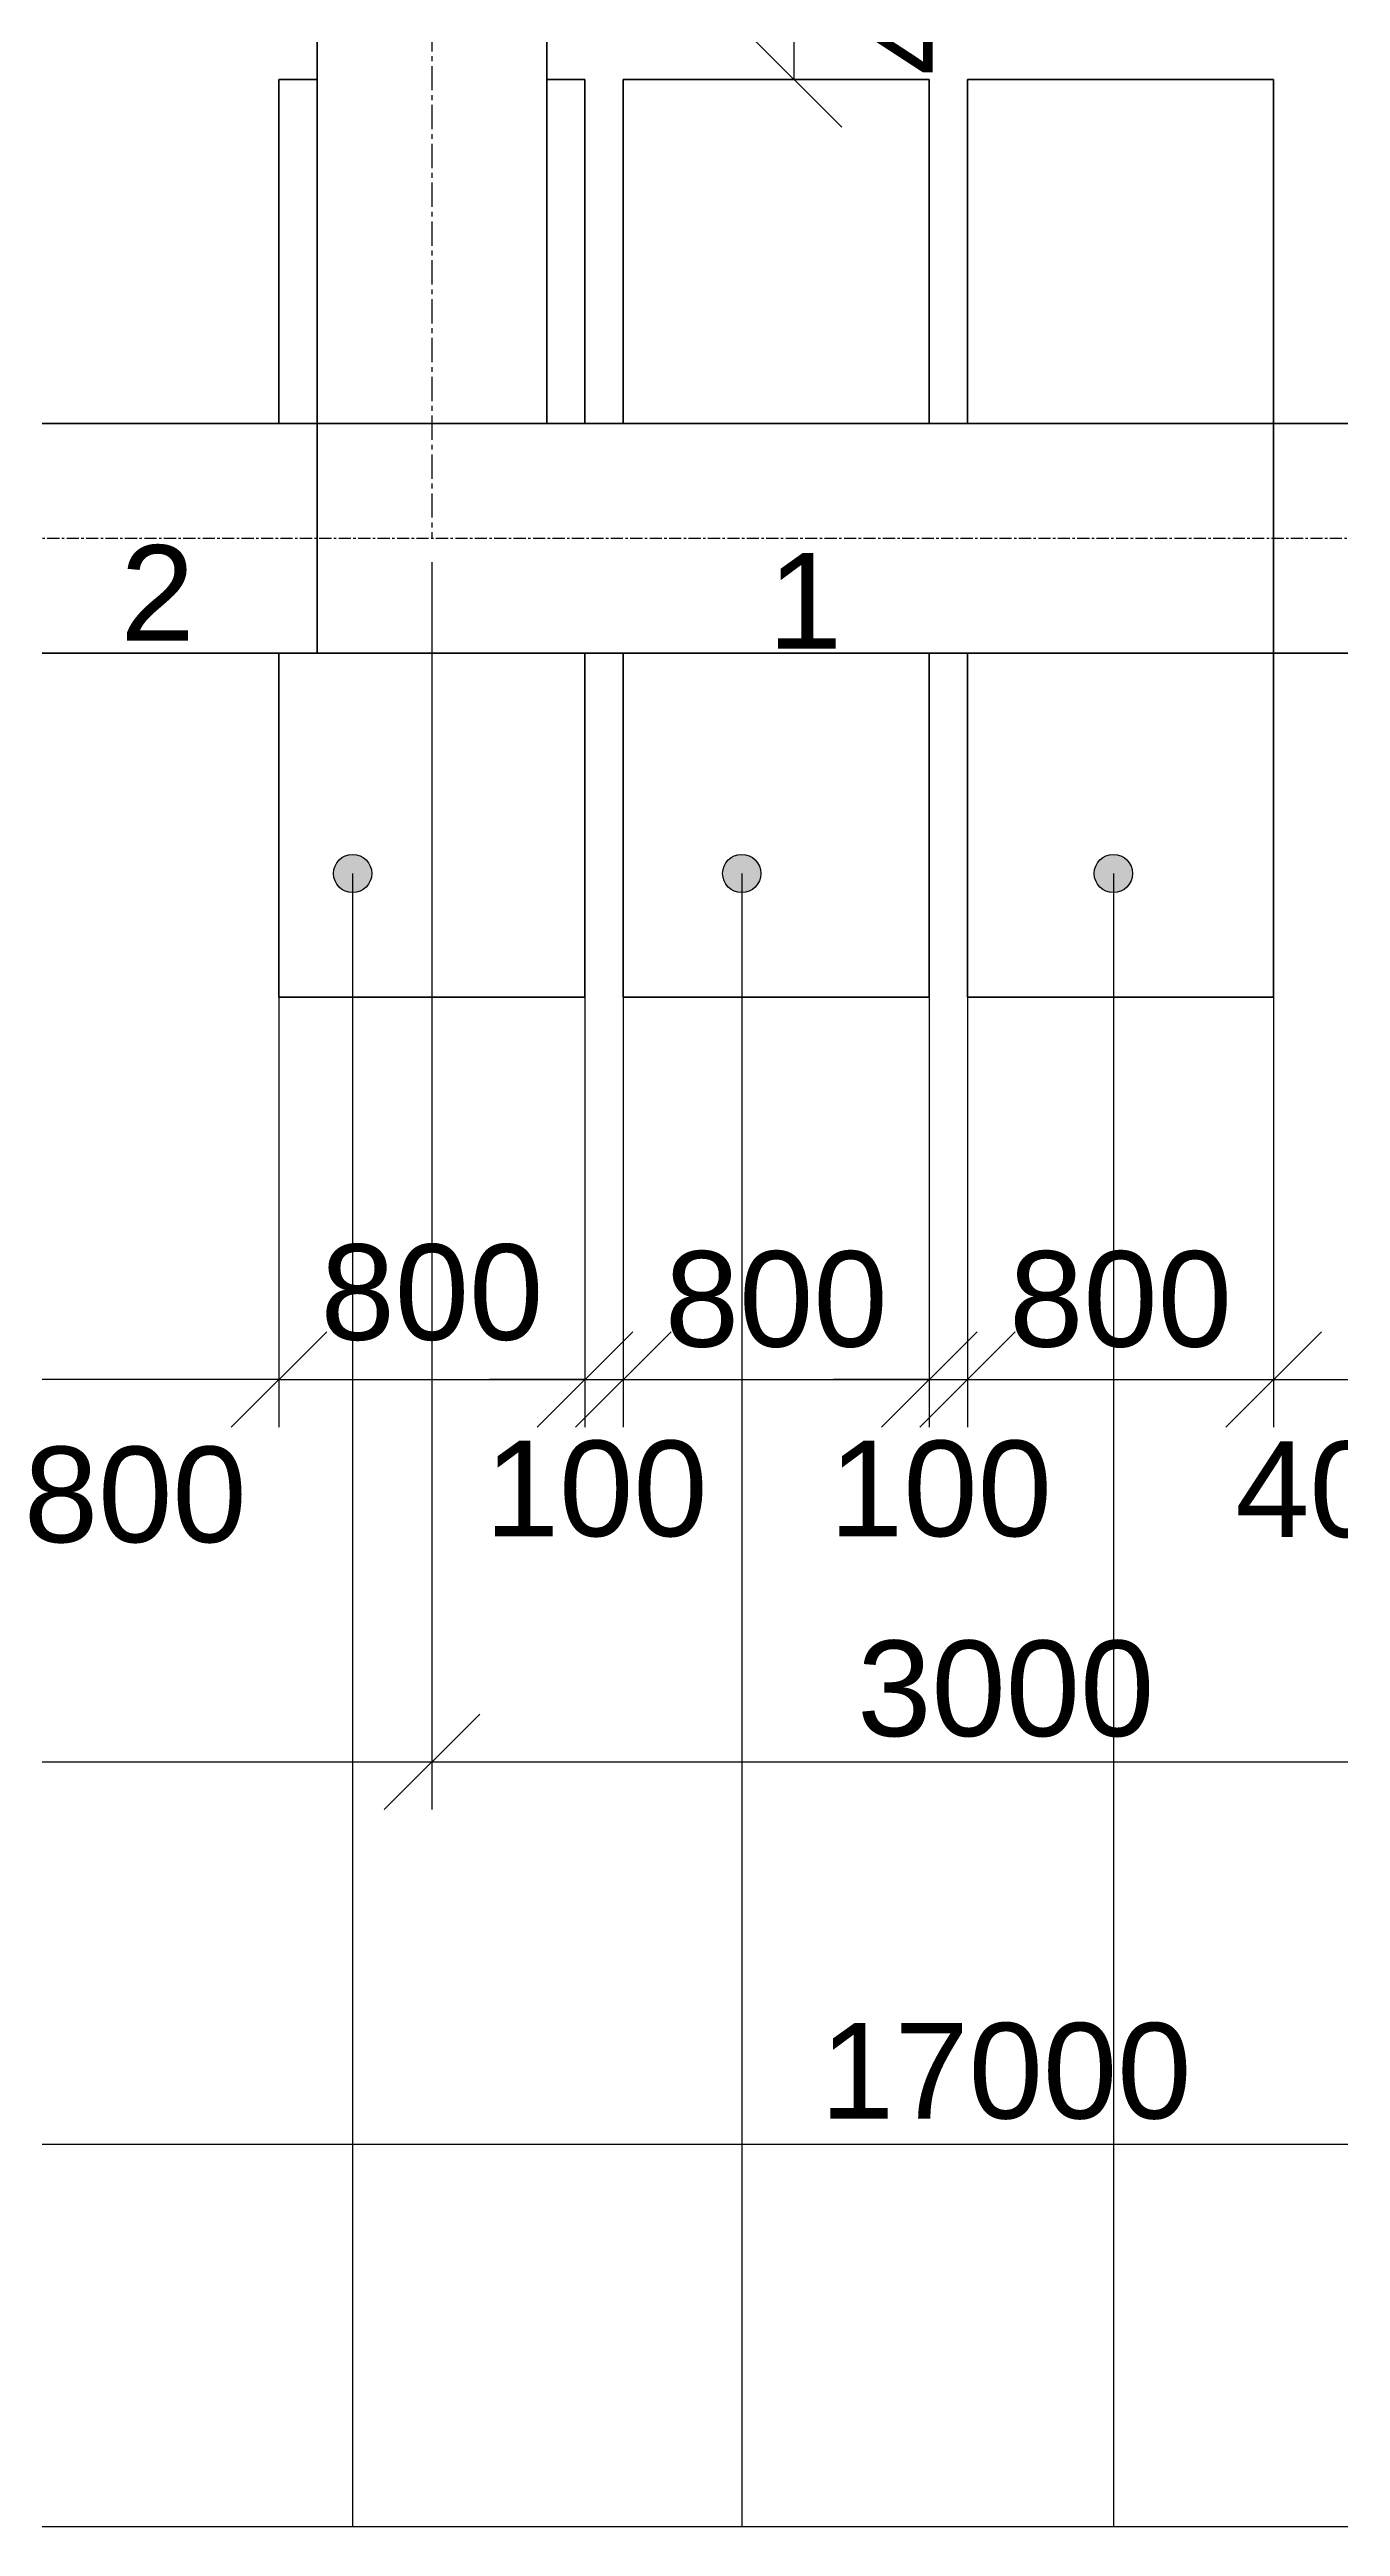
# Model space of a CAD drawing. Header units: millimetres. Extents: x -229914 to 856942, y -268655 to 87212.
# Drawn here: x 343350 to 346724, y -150110 to -143632 of the extents above; entities that cross this region are included whole.
import ezdxf

# ---------------------------------------------------------------- set-up
doc = ezdxf.new("R2010")
doc.units = ezdxf.units.MM
for name, pattern in [('DASHDOT_axis', [24, 20, -1.5, 1, -1.5]), ('осевая', [50.8, 31.75, -6.35, 6.35, -6.35]), ('осеваяX2', [101.6, 63.5, -12.7, 12.7, -12.7])]:
    doc.linetypes.add(name, pattern=pattern)
doc.layers.add('каменные и деревянные эл', color=7, linetype='Continuous', lineweight=60)
doc.layers.add('Ось', color=7, linetype='DASHDOT_axis', lineweight=25)
doc.styles.get("Standard").update_dxf_attribs({"font": 'arial.ttf'})
doc.styles.add('Аннотативный', font='arial.ttf')
doc.dimstyles.new('Копия Аннотативный', dxfattribs={"dimscale": 0, "dimtxt": 2.5, "dimasz": 2.5, "dimexe": 1.25, "dimexo": 0.625, "dimtad": 1, "dimtxsty": 'Аннотативный', "dimblk": 'OBLIQUE', "dimcen": 2.5, "dimadec": 0, "dimazin": 0, "dimtfac": 1, "dimtmove": 0, "dimatfit": 3, "dimldrblk": 'OBLIQUE', "dimfxl": 1, "dimarcsym": 0})

# ---------------------------------------------------------------- blocks, each defined once
blk = doc.blocks.new('_Oblique')
at = {"color": 0, "linetype": 'ByBlock', "lineweight": -2}
blk.add_line((-0.5, -0.5), (0.5, 0.5), dxfattribs=at)
blk = doc.blocks.new('*D205')
at = {"color": 0, "lineweight": -2, "transparency": 16777216}
for p, q in [((343149.5, -145982.7), (343149.5, -147235.3)), ((343949.5, -145984.8), (343949.5, -147235.3)), ((343949.5, -147110.3), (343149.5, -147110.3))]:
    blk.add_line(p, q, dxfattribs=at)
at = {"layer": 'Defpoints', "color": 0, "transparency": 16777216}
for p in [(343149.5, -145920.2), (343949.5, -145922.3), (343149.5, -147110.3)]:
    blk.add_point(p, dxfattribs=at)
at = {"color": 0, "lineweight": -2, "transparency": 16777216, "xscale": 250, "yscale": 250, "zscale": 250, "rotation": 180}
blk.add_blockref('_Oblique', (343149.5, -147110.3), dxfattribs=at)
at = {"color": 0, "lineweight": -2, "transparency": 16777216, "xscale": 250, "yscale": 250, "zscale": 250}
blk.add_blockref('_Oblique', (343949.5, -147110.3), dxfattribs=at)
at = {"color": 0, "transparency": 16777216, "insert": (343574, -147412.8), "char_height": 250, "attachment_point": 5, "style": 'Аннотативный'}
blk.add_mtext('800', dxfattribs=at)
blk = doc.blocks.new('*D210')
at = {"color": 0, "lineweight": -2, "transparency": 16777216}
for p, q in [((343949.5, -146172.8), (343949.5, -147235.3)), ((344749.5, -146172.8), (344749.5, -147235.3)), ((343949.5, -147110.3), (344749.5, -147110.3))]:
    blk.add_line(p, q, dxfattribs=at)
at = {"layer": 'Defpoints', "color": 0, "transparency": 16777216}
for p in [(343949.5, -146110.3), (344749.5, -146110.3), (344749.5, -147110.3)]:
    blk.add_point(p, dxfattribs=at)
at = {"color": 0, "lineweight": -2, "transparency": 16777216, "xscale": 250, "yscale": 250, "zscale": 250, "rotation": 180}
blk.add_blockref('_Oblique', (343949.5, -147110.3), dxfattribs=at)
at = {"color": 0, "lineweight": -2, "transparency": 16777216, "xscale": 250, "yscale": 250, "zscale": 250}
blk.add_blockref('_Oblique', (344749.5, -147110.3), dxfattribs=at)
at = {"color": 0, "transparency": 16777216, "insert": (344349.5, -146883.5), "char_height": 250, "attachment_point": 5, "style": 'Аннотативный'}
blk.add_mtext('800', dxfattribs=at)
blk = doc.blocks.new('*D211')
at = {"color": 0, "lineweight": -2, "transparency": 16777216}
for p, q in [((344749.5, -145739.6), (344749.5, -147235.3)), ((344849.5, -145722.8), (344849.5, -147235.3)), ((344749.5, -147110.3), (344499.5, -147110.3)), ((344749.5, -147110.3), (344849.5, -147110.3)), ((344849.5, -147110.3), (345099.5, -147110.3))]:
    blk.add_line(p, q, dxfattribs=at)
at = {"layer": 'Defpoints', "color": 0, "transparency": 16777216}
for p in [(344749.5, -145677.1), (344849.5, -145660.3), (344849.5, -147110.3)]:
    blk.add_point(p, dxfattribs=at)
at = {"color": 0, "lineweight": -2, "transparency": 16777216, "xscale": 250, "yscale": 250, "zscale": 250}
blk.add_blockref('_Oblique', (344749.5, -147110.3), dxfattribs=at)
at = {"color": 0, "lineweight": -2, "transparency": 16777216, "xscale": 250, "yscale": 250, "zscale": 250, "rotation": 180}
blk.add_blockref('_Oblique', (344849.5, -147110.3), dxfattribs=at)
at = {"color": 0, "transparency": 16777216, "insert": (344778.9, -147397.1), "char_height": 250, "attachment_point": 5, "style": 'Аннотативный'}
blk.add_mtext('100', dxfattribs=at)
blk = doc.blocks.new('*D192')
at = {"color": 0, "lineweight": -2, "transparency": 16777216}
for p, q in [((344849.5, -146172.8), (344849.5, -147235.3)), ((345649.5, -146172.8), (345649.5, -147235.3)), ((344849.5, -147110.3), (345649.5, -147110.3))]:
    blk.add_line(p, q, dxfattribs=at)
at = {"layer": 'Defpoints', "color": 0, "transparency": 16777216}
for p in [(344849.5, -146110.3), (345649.5, -146110.3), (345649.5, -147110.3)]:
    blk.add_point(p, dxfattribs=at)
at = {"color": 0, "lineweight": -2, "transparency": 16777216, "xscale": 250, "yscale": 250, "zscale": 250, "rotation": 180}
blk.add_blockref('_Oblique', (344849.5, -147110.3), dxfattribs=at)
at = {"color": 0, "lineweight": -2, "transparency": 16777216, "xscale": 250, "yscale": 250, "zscale": 250}
blk.add_blockref('_Oblique', (345649.5, -147110.3), dxfattribs=at)
at = {"color": 0, "transparency": 16777216, "insert": (345249.5, -146901.4), "char_height": 250, "attachment_point": 5, "style": 'Аннотативный'}
blk.add_mtext('800', dxfattribs=at)
blk = doc.blocks.new('*D193')
at = {"color": 0, "lineweight": -2, "transparency": 16777216}
for p, q in [((345649.5, -145739.6), (345649.5, -147235.3)), ((345749.5, -145722.8), (345749.5, -147235.3)), ((345649.5, -147110.3), (345399.5, -147110.3)), ((345649.5, -147110.3), (345749.5, -147110.3)), ((345749.5, -147110.3), (345999.5, -147110.3))]:
    blk.add_line(p, q, dxfattribs=at)
at = {"layer": 'Defpoints', "color": 0, "transparency": 16777216}
for p in [(345649.5, -145677.1), (345749.5, -145660.3), (345749.5, -147110.3)]:
    blk.add_point(p, dxfattribs=at)
at = {"color": 0, "lineweight": -2, "transparency": 16777216, "xscale": 250, "yscale": 250, "zscale": 250}
blk.add_blockref('_Oblique', (345649.5, -147110.3), dxfattribs=at)
at = {"color": 0, "lineweight": -2, "transparency": 16777216, "xscale": 250, "yscale": 250, "zscale": 250, "rotation": 180}
blk.add_blockref('_Oblique', (345749.5, -147110.3), dxfattribs=at)
at = {"color": 0, "transparency": 16777216, "insert": (345678.9, -147397.1), "char_height": 250, "attachment_point": 5, "style": 'Аннотативный'}
blk.add_mtext('100', dxfattribs=at)
blk = doc.blocks.new('*D194')
at = {"color": 0, "lineweight": -2, "transparency": 16777216}
for p, q in [((346549.5, -145943), (346549.5, -147235.3)), ((345749.5, -146172.8), (345749.5, -147235.3)), ((345749.5, -147110.3), (346549.5, -147110.3))]:
    blk.add_line(p, q, dxfattribs=at)
at = {"layer": 'Defpoints', "color": 0, "transparency": 16777216}
for p in [(346549.5, -145880.5), (345749.5, -146110.3), (346549.5, -147110.3)]:
    blk.add_point(p, dxfattribs=at)
at = {"color": 0, "lineweight": -2, "transparency": 16777216, "xscale": 250, "yscale": 250, "zscale": 250, "rotation": 180}
blk.add_blockref('_Oblique', (345749.5, -147110.3), dxfattribs=at)
at = {"color": 0, "lineweight": -2, "transparency": 16777216, "xscale": 250, "yscale": 250, "zscale": 250}
blk.add_blockref('_Oblique', (346549.5, -147110.3), dxfattribs=at)
at = {"color": 0, "transparency": 16777216, "insert": (346149.5, -146901.4), "char_height": 250, "attachment_point": 5, "style": 'Аннотативный'}
blk.add_mtext('800', dxfattribs=at)
blk = doc.blocks.new('*D208')
at = {"color": 0, "lineweight": -2, "transparency": 16777216}
for p, q in [((346949.5, -145857.8), (346949.5, -147235.3)), ((346549.5, -145943), (346549.5, -147235.3)), ((346549.5, -147110.3), (346949.5, -147110.3))]:
    blk.add_line(p, q, dxfattribs=at)
at = {"layer": 'Defpoints', "color": 0, "transparency": 16777216}
for p in [(346949.5, -145795.3), (346549.5, -145880.5), (346949.5, -147110.3)]:
    blk.add_point(p, dxfattribs=at)
at = {"color": 0, "lineweight": -2, "transparency": 16777216, "xscale": 250, "yscale": 250, "zscale": 250, "rotation": 180}
blk.add_blockref('_Oblique', (346549.5, -147110.3), dxfattribs=at)
at = {"color": 0, "lineweight": -2, "transparency": 16777216, "xscale": 250, "yscale": 250, "zscale": 250}
blk.add_blockref('_Oblique', (346949.5, -147110.3), dxfattribs=at)
at = {"color": 0, "transparency": 16777216, "insert": (346740.4, -147399.2), "char_height": 250, "attachment_point": 5, "style": 'Аннотативный'}
blk.add_mtext('400', dxfattribs=at)
blk = doc.blocks.new('*D233')
at = {"color": 0, "lineweight": -2, "transparency": 16777216}
for p, q in [((343149.5, -145982.7), (343149.5, -147235.3)), ((343949.5, -145984.8), (343949.5, -147235.3)), ((343949.5, -147110.3), (343149.5, -147110.3))]:
    blk.add_line(p, q, dxfattribs=at)
at = {"layer": 'Defpoints', "color": 0, "transparency": 16777216}
for p in [(343149.5, -145920.2), (343949.5, -145922.3), (343149.5, -147110.3)]:
    blk.add_point(p, dxfattribs=at)
at = {"color": 0, "lineweight": -2, "transparency": 16777216, "xscale": 250, "yscale": 250, "zscale": 250, "rotation": 180}
blk.add_blockref('_Oblique', (343149.5, -147110.3), dxfattribs=at)
at = {"color": 0, "lineweight": -2, "transparency": 16777216, "xscale": 250, "yscale": 250, "zscale": 250}
blk.add_blockref('_Oblique', (343949.5, -147110.3), dxfattribs=at)
at = {"color": 0, "transparency": 16777216, "insert": (343574, -147412.8), "char_height": 250, "attachment_point": 5, "style": 'Аннотативный'}
blk.add_mtext('800', dxfattribs=at)
blk = doc.blocks.new('*D234')
at = {"color": 0, "lineweight": -2, "transparency": 16777216}
for p, q in [((343949.5, -146172.8), (343949.5, -147235.3)), ((344749.5, -146172.8), (344749.5, -147235.3)), ((343949.5, -147110.3), (344749.5, -147110.3))]:
    blk.add_line(p, q, dxfattribs=at)
at = {"layer": 'Defpoints', "color": 0, "transparency": 16777216}
for p in [(343949.5, -146110.3), (344749.5, -146110.3), (344749.5, -147110.3)]:
    blk.add_point(p, dxfattribs=at)
at = {"color": 0, "lineweight": -2, "transparency": 16777216, "xscale": 250, "yscale": 250, "zscale": 250, "rotation": 180}
blk.add_blockref('_Oblique', (343949.5, -147110.3), dxfattribs=at)
at = {"color": 0, "lineweight": -2, "transparency": 16777216, "xscale": 250, "yscale": 250, "zscale": 250}
blk.add_blockref('_Oblique', (344749.5, -147110.3), dxfattribs=at)
at = {"color": 0, "transparency": 16777216, "insert": (344349.5, -146883.5), "char_height": 250, "attachment_point": 5, "style": 'Аннотативный'}
blk.add_mtext('800', dxfattribs=at)
blk = doc.blocks.new('*D235')
at = {"color": 0, "lineweight": -2, "transparency": 16777216}
for p, q in [((344749.5, -145739.6), (344749.5, -147235.3)), ((344849.5, -145722.8), (344849.5, -147235.3)), ((344749.5, -147110.3), (344499.5, -147110.3)), ((344749.5, -147110.3), (344849.5, -147110.3)), ((344849.5, -147110.3), (345099.5, -147110.3))]:
    blk.add_line(p, q, dxfattribs=at)
at = {"layer": 'Defpoints', "color": 0, "transparency": 16777216}
for p in [(344749.5, -145677.1), (344849.5, -145660.3), (344849.5, -147110.3)]:
    blk.add_point(p, dxfattribs=at)
at = {"color": 0, "lineweight": -2, "transparency": 16777216, "xscale": 250, "yscale": 250, "zscale": 250}
blk.add_blockref('_Oblique', (344749.5, -147110.3), dxfattribs=at)
at = {"color": 0, "lineweight": -2, "transparency": 16777216, "xscale": 250, "yscale": 250, "zscale": 250, "rotation": 180}
blk.add_blockref('_Oblique', (344849.5, -147110.3), dxfattribs=at)
at = {"color": 0, "transparency": 16777216, "insert": (344778.9, -147397.1), "char_height": 250, "attachment_point": 5, "style": 'Аннотативный'}
blk.add_mtext('100', dxfattribs=at)
blk = doc.blocks.new('*D236')
at = {"color": 0, "lineweight": -2, "transparency": 16777216}
for p, q in [((344849.5, -146172.8), (344849.5, -147235.3)), ((345649.5, -146172.8), (345649.5, -147235.3)), ((344849.5, -147110.3), (345649.5, -147110.3))]:
    blk.add_line(p, q, dxfattribs=at)
at = {"layer": 'Defpoints', "color": 0, "transparency": 16777216}
for p in [(344849.5, -146110.3), (345649.5, -146110.3), (345649.5, -147110.3)]:
    blk.add_point(p, dxfattribs=at)
at = {"color": 0, "lineweight": -2, "transparency": 16777216, "xscale": 250, "yscale": 250, "zscale": 250, "rotation": 180}
blk.add_blockref('_Oblique', (344849.5, -147110.3), dxfattribs=at)
at = {"color": 0, "lineweight": -2, "transparency": 16777216, "xscale": 250, "yscale": 250, "zscale": 250}
blk.add_blockref('_Oblique', (345649.5, -147110.3), dxfattribs=at)
at = {"color": 0, "transparency": 16777216, "insert": (345249.5, -146901.4), "char_height": 250, "attachment_point": 5, "style": 'Аннотативный'}
blk.add_mtext('800', dxfattribs=at)
blk = doc.blocks.new('*D237')
at = {"color": 0, "lineweight": -2, "transparency": 16777216}
for p, q in [((345649.5, -145739.6), (345649.5, -147235.3)), ((345749.5, -145722.8), (345749.5, -147235.3)), ((345649.5, -147110.3), (345399.5, -147110.3)), ((345649.5, -147110.3), (345749.5, -147110.3)), ((345749.5, -147110.3), (345999.5, -147110.3))]:
    blk.add_line(p, q, dxfattribs=at)
at = {"layer": 'Defpoints', "color": 0, "transparency": 16777216}
for p in [(345649.5, -145677.1), (345749.5, -145660.3), (345749.5, -147110.3)]:
    blk.add_point(p, dxfattribs=at)
at = {"color": 0, "lineweight": -2, "transparency": 16777216, "xscale": 250, "yscale": 250, "zscale": 250}
blk.add_blockref('_Oblique', (345649.5, -147110.3), dxfattribs=at)
at = {"color": 0, "lineweight": -2, "transparency": 16777216, "xscale": 250, "yscale": 250, "zscale": 250, "rotation": 180}
blk.add_blockref('_Oblique', (345749.5, -147110.3), dxfattribs=at)
at = {"color": 0, "transparency": 16777216, "insert": (345678.9, -147397.1), "char_height": 250, "attachment_point": 5, "style": 'Аннотативный'}
blk.add_mtext('100', dxfattribs=at)
blk = doc.blocks.new('*D238')
at = {"color": 0, "lineweight": -2, "transparency": 16777216}
for p, q in [((346549.5, -145943), (346549.5, -147235.3)), ((345749.5, -146172.8), (345749.5, -147235.3)), ((345749.5, -147110.3), (346549.5, -147110.3))]:
    blk.add_line(p, q, dxfattribs=at)
at = {"layer": 'Defpoints', "color": 0, "transparency": 16777216}
for p in [(346549.5, -145880.5), (345749.5, -146110.3), (346549.5, -147110.3)]:
    blk.add_point(p, dxfattribs=at)
at = {"color": 0, "lineweight": -2, "transparency": 16777216, "xscale": 250, "yscale": 250, "zscale": 250, "rotation": 180}
blk.add_blockref('_Oblique', (345749.5, -147110.3), dxfattribs=at)
at = {"color": 0, "lineweight": -2, "transparency": 16777216, "xscale": 250, "yscale": 250, "zscale": 250}
blk.add_blockref('_Oblique', (346549.5, -147110.3), dxfattribs=at)
at = {"color": 0, "transparency": 16777216, "insert": (346149.5, -146901.4), "char_height": 250, "attachment_point": 5, "style": 'Аннотативный'}
blk.add_mtext('800', dxfattribs=at)
blk = doc.blocks.new('*D251')
at = {"color": 0, "lineweight": -2, "transparency": 16777216}
for p, q in [((346949.5, -145857.8), (346949.5, -147235.3)), ((346549.5, -145943), (346549.5, -147235.3)), ((346549.5, -147110.3), (346949.5, -147110.3))]:
    blk.add_line(p, q, dxfattribs=at)
at = {"layer": 'Defpoints', "color": 0, "transparency": 16777216}
for p in [(346949.5, -145795.3), (346549.5, -145880.5), (346949.5, -147110.3)]:
    blk.add_point(p, dxfattribs=at)
at = {"color": 0, "lineweight": -2, "transparency": 16777216, "xscale": 250, "yscale": 250, "zscale": 250, "rotation": 180}
blk.add_blockref('_Oblique', (346549.5, -147110.3), dxfattribs=at)
at = {"color": 0, "lineweight": -2, "transparency": 16777216, "xscale": 250, "yscale": 250, "zscale": 250}
blk.add_blockref('_Oblique', (346949.5, -147110.3), dxfattribs=at)
at = {"color": 0, "transparency": 16777216, "insert": (346740.4, -147399.2), "char_height": 250, "attachment_point": 5, "style": 'Аннотативный'}
blk.add_mtext('400', dxfattribs=at)
blk = doc.blocks.new('*D278')
at = {"color": 0, "lineweight": -2, "transparency": 16777216}
for p, q in [((345295.9, -143310.3), (345295.9, -143710.3)), ((345358.4, -143310.3), (345420.9, -143310.3)), ((345358.4, -143710.3), (345420.9, -143710.3))]:
    blk.add_line(p, q, dxfattribs=at)
at = {"layer": 'Defpoints', "color": 0, "transparency": 16777216}
for p in [(345295.9, -143310.3), (345295.9, -143710.3), (345295.9, -143710.3)]:
    blk.add_point(p, dxfattribs=at)
at = {"color": 0, "lineweight": -2, "transparency": 16777216, "xscale": 250, "yscale": 250, "zscale": 250}
for p, rotation in [((345295.9, -143310.3), 90), ((345295.9, -143710.3), 270)]:
    blk.add_blockref('_Oblique', p, dxfattribs=dict(at, rotation=rotation))
at = {"color": 0, "transparency": 16777216, "insert": (345591.5, -143408.6), "char_height": 250, "attachment_point": 5, "rotation": 90, "style": 'Аннотативный'}
blk.add_mtext('400', dxfattribs=at)
blk = doc.blocks.new('*D282')
at = {"color": 0, "lineweight": -2, "transparency": 16777216}
for p, q in [((337349.5, -144972.8), (337349.5, -148235.3)), ((344349.5, -144972.8), (344349.5, -148235.3)), ((337349.5, -148110.3), (344349.5, -148110.3))]:
    blk.add_line(p, q, dxfattribs=at)
at = {"layer": 'Defpoints', "color": 0, "transparency": 16777216}
for p in [(337349.5, -144910.3), (344349.5, -144910.3), (344349.5, -148110.3)]:
    blk.add_point(p, dxfattribs=at)
at = {"color": 0, "lineweight": -2, "transparency": 16777216, "xscale": 250, "yscale": 250, "zscale": 250, "rotation": 180}
blk.add_blockref('_Oblique', (337349.5, -148110.3), dxfattribs=at)
at = {"color": 0, "lineweight": -2, "transparency": 16777216, "xscale": 250, "yscale": 250, "zscale": 250}
blk.add_blockref('_Oblique', (344349.5, -148110.3), dxfattribs=at)
at = {"color": 0, "transparency": 16777216, "insert": (340849.5, -147920.1), "char_height": 250, "attachment_point": 5, "style": 'Аннотативный'}
blk.add_mtext('7000', dxfattribs=at)
blk = doc.blocks.new('*D283')
at = {"color": 0, "lineweight": -2, "transparency": 16777216}
for p, q in [((344349.5, -144972.8), (344349.5, -148235.3)), ((347349.5, -144972.8), (347349.5, -148235.3)), ((344349.5, -148110.3), (347349.5, -148110.3))]:
    blk.add_line(p, q, dxfattribs=at)
at = {"layer": 'Defpoints', "color": 0, "transparency": 16777216}
for p in [(344349.5, -144910.3), (347349.5, -144910.3), (347349.5, -148110.3)]:
    blk.add_point(p, dxfattribs=at)
at = {"color": 0, "lineweight": -2, "transparency": 16777216, "xscale": 250, "yscale": 250, "zscale": 250, "rotation": 180}
blk.add_blockref('_Oblique', (344349.5, -148110.3), dxfattribs=at)
at = {"color": 0, "lineweight": -2, "transparency": 16777216, "xscale": 250, "yscale": 250, "zscale": 250}
blk.add_blockref('_Oblique', (347349.5, -148110.3), dxfattribs=at)
at = {"color": 0, "transparency": 16777216, "insert": (345849.5, -147920), "char_height": 250, "attachment_point": 5, "style": 'Аннотативный'}
blk.add_mtext('3000', dxfattribs=at)
blk = doc.blocks.new('*D285')
at = {"color": 0, "lineweight": -2, "transparency": 16777216}
for p, q in [((337349.5, -148172.8), (337349.5, -149235.3)), ((354349.5, -148172.8), (354349.5, -149235.3)), ((337349.5, -149110.3), (354349.5, -149110.3))]:
    blk.add_line(p, q, dxfattribs=at)
at = {"layer": 'Defpoints', "color": 0, "transparency": 16777216}
for p in [(337349.5, -148110.3), (354349.5, -148110.3), (354349.5, -149110.3)]:
    blk.add_point(p, dxfattribs=at)
at = {"color": 0, "lineweight": -2, "transparency": 16777216, "xscale": 250, "yscale": 250, "zscale": 250, "rotation": 180}
blk.add_blockref('_Oblique', (337349.5, -149110.3), dxfattribs=at)
at = {"color": 0, "lineweight": -2, "transparency": 16777216, "xscale": 250, "yscale": 250, "zscale": 250}
blk.add_blockref('_Oblique', (354349.5, -149110.3), dxfattribs=at)
at = {"color": 0, "transparency": 16777216, "insert": (345849.5, -148920.1), "char_height": 250, "attachment_point": 5, "style": 'Аннотативный'}
blk.add_mtext('17000', dxfattribs=at)

msp = doc.modelspace()

# ---------------------------------------------------------------- hatches: boundary and pattern name
h = msp.add_hatch(color=256)
h.dxf.hatch_style = 1
h.paths.add_polyline_path([(344192.16251, -145786.90872, 1), (344092.16251, -145786.90872, 1)])
h = msp.add_hatch(color=256)
h.dxf.hatch_style = 1
h.paths.add_polyline_path([(345209.33111, -145786.90872, 1), (345109.33111, -145786.90872, 1)])
h = msp.add_hatch(color=256)
h.dxf.hatch_style = 1
h.paths.add_polyline_path([(346180.82957, -145786.90872, 1), (346080.82957, -145786.90872, 1)])

# ---------------------------------------------------------------- linework, layer by layer
at = {"linetype": 'осеваяX2'}
msp.add_line((344349.47859, -133210.26154), (344349.47859, -144910.26154), dxfattribs=at)
for p, q in [((344142.16251, -145786.90872), (344142.16251, -150110.26154)), ((345159.33111, -145786.90872), (345159.33111, -150110.26154)), ((346130.82957, -145786.90872), (346130.82957, -150110.26154)), ((336949.47859, -150110.26154), (355528.10558, -150110.26154))]:
    msp.add_line(p, q)
at = {"linetype": 'DASHDOT_axis'}
msp.add_lwpolyline([(344349.47859, -147106.51154), (344349.47859, -148235.26154)], dxfattribs=at)
for centre in [(344142.16251, -145786.90872), (345159.33111, -145786.90872), (346130.82957, -145786.90872)]:
    msp.add_circle(centre, 50)
at = {"layer": 'каменные и деревянные эл', "lineweight": 60}
for p, q in [((344049.47859, -139210.26154), (344049.47859, -144910.26154)), ((344649.47859, -139210.26154), (344649.47859, -144610.26154)), ((343949.47859, -143710.26154), (344048.22859, -143710.26154)), ((343949.47859, -143710.26154), (343949.47859, -144610.26154)), ((344648.22859, -143710.26154), (344749.47859, -143710.26154)), ((344749.47859, -143710.26154), (344749.47859, -144610.26154)), ((344849.47859, -143710.26154), (344849.47859, -144610.26154)), ((344849.47859, -143710.26154), (345649.47859, -143710.26154)), ((345649.47859, -143710.26154), (345649.47859, -144610.26154)), ((345749.47859, -143710.26154), (345749.47859, -144610.26154)), ((345749.47859, -143710.26154), (346549.47859, -143710.26154)), ((346549.47859, -143710.26154), (346549.47859, -144610.26154)), ((337049.47859, -144610.26154), (354049.47859, -144610.26154)), ((344049.47859, -144610.26154), (344049.47859, -145210.26154)), ((346549.47859, -144610.26154), (346549.47859, -145210.26154)), ((337049.47859, -145210.26154), (354649.47859, -145210.26154)), ((343949.47859, -145210.26154), (343949.47859, -146110.26154)), ((344749.47859, -145210.26154), (344749.47859, -146110.26154)), ((344849.47859, -145210.26154), (344849.47859, -146110.26154)), ((345649.47859, -145210.26154), (345649.47859, -146110.26154)), ((345749.47859, -145210.26154), (345749.47859, -146110.26154)), ((346549.47859, -145210.26154), (346549.47859, -146110.26154)), ((343949.47859, -146110.26154), (344749.47859, -146110.26154)), ((344849.47859, -146110.26154), (345649.47859, -146110.26154)), ((345749.47859, -146110.26154), (346549.47859, -146110.26154))]:
    msp.add_line(p, q, dxfattribs=at)
at = {"layer": 'Ось', "linetype": 'осевая', "lineweight": 25}
msp.add_lwpolyline([(337349.47859, -132910.26154), (337349.47859, -144910.26154), (354349.47859, -144910.26154), (354349.47859, -132910.26154)], close=True, dxfattribs=at)

# ---------------------------------------------------------------- texts
at = {"lineweight": 25, "char_height": 250, "attachment_point": 3}
for s, insert in [('\\pxa0.66667,sm1.07917;2', (343729.3163, -144928.31535)), ('\\pxa0.66667,sm1.07917;1', (345421.88364, -144949.00218))]:
    msp.add_mtext_dynamic_manual_height_columns(s, width=110.1427955, gutter_width=1250, heights=[0], dxfattribs=dict(at, insert=insert))

# ---------------------------------------------------------------- dimensions: what is measured, and where the dimension line sits
dim = msp.add_linear_dim(base=(345295.87205, -143710.26154), p1=(345295.87205, -143310.26154), p2=(345295.87205, -143710.26154), angle=90, dimstyle='Копия Аннотативный', override={"dimtmove": 2})
dim.commit()
dim.dimension.update_dxf_attribs({"geometry": '*D278', "text_midpoint": (345591.5424, -143408.60188), "dimtype": 160})
for base, p1, p2, picture, middle in [((344349.47859, -148110.26154), (337349.47859, -144910.26154), (344349.47859, -144910.26154), '*D282', (340849.47859, -147920.11829)), ((347349.47859, -148110.26154), (344349.47859, -144910.26154), (347349.47859, -144910.26154), '*D283', (345849.47859, -147920.03303)), ((354349.47859, -149110.26154), (337349.47859, -148110.26154), (354349.47859, -148110.26154), '*D285', (345849.47859, -148920.11829))]:
    dim = msp.add_linear_dim(base=base, p1=p1, p2=p2, dimstyle='Копия Аннотативный')
    dim.commit()
    dim.dimension.update_dxf_attribs({"geometry": picture, "text_midpoint": middle})
for base, p1, p2, picture, middle in [((344849.47859, -147110.26154), (344749.47859, -145677.14801), (344849.47859, -145660.26154), '*D211', (344778.90637, -147397.07471)), ((344849.47859, -147110.26154), (344749.47859, -145677.14801), (344849.47859, -145660.26154), '*D235', (344778.90637, -147397.07471)), ((345749.47859, -147110.26154), (345649.47859, -145677.14801), (345749.47859, -145660.26154), '*D193', (345678.90637, -147397.07471)), ((345749.47859, -147110.26154), (345649.47859, -145677.14801), (345749.47859, -145660.26154), '*D237', (345678.90637, -147397.07471)), ((346949.47859, -147110.26154), (346549.47859, -145880.45384), (346949.47859, -145795.33886), '*D208', (346740.35947, -147399.21249)), ((346949.47859, -147110.26154), (346549.47859, -145880.45384), (346949.47859, -145795.33886), '*D251', (346740.35947, -147399.21249)), ((346549.47859, -147110.26154), (345749.47859, -146110.26154), (346549.47859, -145880.45384), '*D194', (346149.47859, -146901.36326)), ((346549.47859, -147110.26154), (345749.47859, -146110.26154), (346549.47859, -145880.45384), '*D238', (346149.47859, -146901.36326)), ((343149.47859, -147110.26154), (343949.47859, -145922.33857), (343149.47859, -145920.24092), '*D205', (343573.99816, -147412.82769)), ((343149.47859, -147110.26154), (343949.47859, -145922.33857), (343149.47859, -145920.24092), '*D233', (343573.99816, -147412.82769)), ((344749.47859, -147110.26154), (343949.47859, -146110.26154), (344749.47859, -146110.26154), '*D210', (344349.47859, -146883.52657)), ((344749.47859, -147110.26154), (343949.47859, -146110.26154), (344749.47859, -146110.26154), '*D234', (344349.47859, -146883.52657)), ((345649.47859, -147110.26154), (344849.47859, -146110.26154), (345649.47859, -146110.26154), '*D192', (345249.47859, -146901.36326)), ((345649.47859, -147110.26154), (344849.47859, -146110.26154), (345649.47859, -146110.26154), '*D236', (345249.47859, -146901.36326))]:
    dim = msp.add_linear_dim(base=base, p1=p1, p2=p2, dimstyle='Копия Аннотативный', override={"dimtmove": 2})
    dim.commit()
    dim.dimension.update_dxf_attribs({"geometry": picture, "text_midpoint": middle, "dimtype": 160})

doc.saveas('drawing.dxf')
